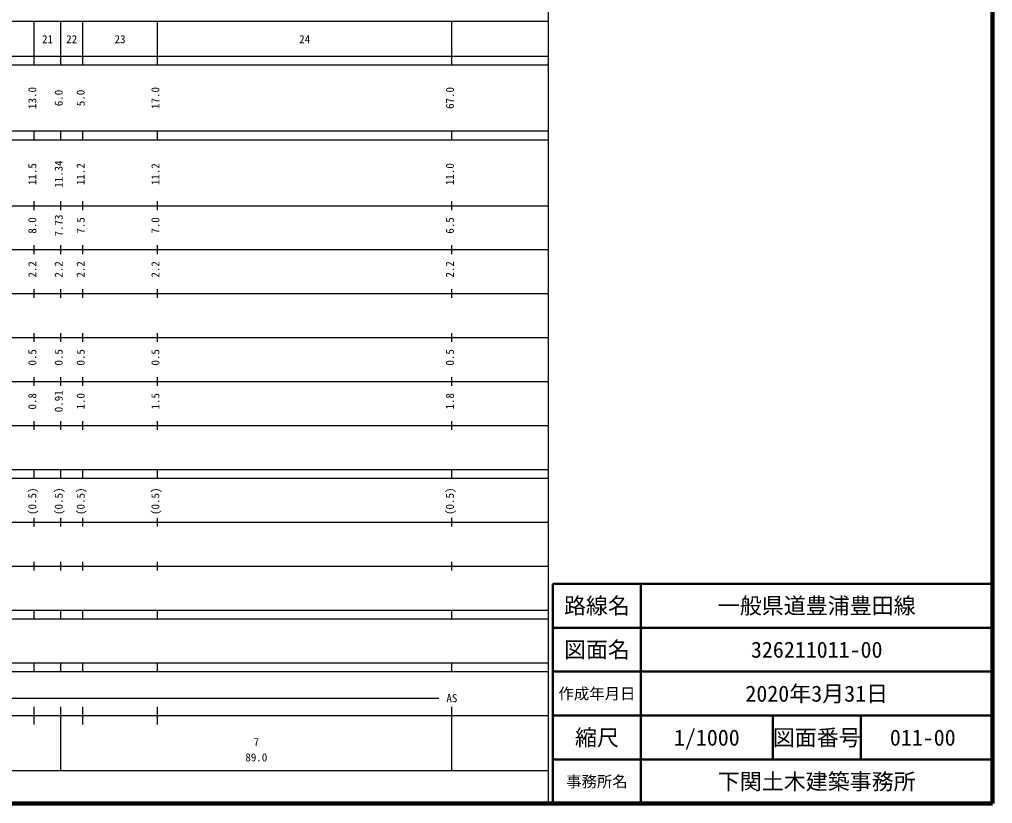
# Model space of a CAD drawing. Units: millimetres on the paper, enlarged 1000 times. Extents: x 40000 to 680000, y 20000 to 380000.
# Drawn here: x 458617 to 680000, y 20000 to 198357 of the extents above; entities that cross this region are included whole.
import ezdxf
from ezdxf.enums import TextEntityAlignment as Align

# ---------------------------------------------------------------- set-up
doc = ezdxf.new("R2010")
doc.units = ezdxf.units.MM
doc.header["$LTSCALE"] = 1000
for name, color, linetype, lineweight in [('M-TTL', 2, 'Continuous', 140), ('M-TTL-BAND', 7, 'Continuous', 25), ('M-TTL-FRAM', 2, 'Continuous', 50), ('M-TTL-LINE', 7, 'Continuous', 50)]:
    doc.layers.add(name, color=color, linetype=linetype, lineweight=lineweight)
doc.layers.add('M-TTL-TXT', color=7, linetype='Continuous')
doc.styles.add('ＭＳ ゴシック', font='')
doc.styles.get('ＭＳ ゴシック').set_extended_font_data('MS Gothic')

msp = doc.modelspace()

# ---------------------------------------------------------------- linework, layer by layer
at = {"layer": 'M-TTL'}
for p, q in [((680000, 20000), (680000, 380000)), ((40000, 20000), (680000, 20000))]:
    msp.add_line(p, q, dxfattribs=at)
at = {"layer": 'M-TTL-BAND'}
for p, q in [((579000, 20000), (579000, 370000)), ((68000, 198000), (579000, 198000)), ((462000, 188000), (462000, 198000)), ((468000, 188000), (468000, 198000)), ((473000, 188000), (473000, 198000)), ((490000, 188000), (490000, 198000)), ((557000, 188000), (557000, 198000)), ((40000, 190000), (579000, 190000)), ((40000, 188000), (579000, 188000)), ((40000, 173000), (579000, 173000)), ((462000, 171000), (462000, 173000)), ((468000, 171000), (468000, 173000)), ((473000, 171000), (473000, 173000)), ((490000, 171000), (490000, 173000)), ((557000, 171000), (557000, 173000)), ((40000, 171000), (579000, 171000)), ((40000, 156000), (579000, 156000)), ((462000, 155000), (462000, 157000)), ((468000, 155000), (468000, 157000)), ((473000, 155000), (473000, 157000)), ((490000, 155000), (490000, 157000)), ((557000, 155000), (557000, 157000)), ((462000, 145000), (462000, 147000)), ((468000, 145000), (468000, 147000)), ((473000, 145000), (473000, 147000)), ((490000, 145000), (490000, 147000)), ((557000, 145000), (557000, 147000)), ((46000, 146000), (579000, 146000)), ((52000, 136000), (579000, 136000)), ((462000, 135000), (462000, 137000)), ((468000, 135000), (468000, 137000)), ((473000, 135000), (473000, 137000)), ((490000, 135000), (490000, 137000)), ((557000, 135000), (557000, 137000)), ((462000, 125000), (462000, 127000)), ((468000, 125000), (468000, 127000)), ((473000, 125000), (473000, 127000)), ((490000, 125000), (490000, 127000)), ((557000, 125000), (557000, 127000)), ((46000, 126000), (579000, 126000)), ((52000, 116000), (579000, 116000)), ((462000, 115000), (462000, 117000)), ((468000, 115000), (468000, 117000)), ((473000, 115000), (473000, 117000)), ((490000, 115000), (490000, 117000)), ((557000, 115000), (557000, 117000)), ((462000, 105000), (462000, 107000)), ((468000, 105000), (468000, 107000)), ((473000, 105000), (473000, 107000)), ((490000, 105000), (490000, 107000)), ((557000, 105000), (557000, 107000)), ((46000, 106000), (579000, 106000)), ((40000, 96000), (579000, 96000)), ((462000, 94000), (462000, 96000)), ((468000, 94000), (468000, 96000)), ((473000, 94000), (473000, 96000)), ((490000, 94000), (490000, 96000)), ((557000, 94000), (557000, 96000)), ((40000, 94000), (579000, 94000)), ((462000, 83000), (462000, 85000)), ((468000, 83000), (468000, 85000)), ((473000, 83000), (473000, 85000)), ((490000, 83000), (490000, 85000)), ((557000, 83000), (557000, 85000)), ((49000, 84000), (579000, 84000)), ((40000, 74000), (579000, 74000)), ((462000, 73000), (462000, 75000)), ((468000, 73000), (468000, 75000)), ((473000, 73000), (473000, 75000)), ((490000, 73000), (490000, 75000)), ((557000, 73000), (557000, 75000)), ((40000, 64000), (579000, 64000)), ((40000, 62000), (579000, 62000)), ((462000, 62000), (462000, 64000)), ((468000, 62000), (468000, 64000)), ((473000, 62000), (473000, 64000)), ((490000, 62000), (490000, 64000)), ((557000, 62000), (557000, 64000)), ((40000, 52000), (579000, 52000)), ((462000, 50000), (462000, 52000)), ((468000, 50000), (468000, 52000)), ((473000, 50000), (473000, 52000)), ((490000, 50000), (490000, 52000)), ((557000, 50000), (557000, 52000)), ((40000, 50000), (579000, 50000)), ((71000, 44000), (554000, 44000)), ((40000, 40000), (579000, 40000)), ((462000, 38000), (462000, 42000)), ((468000, 27500), (468000, 42000)), ((473000, 38000), (473000, 42000)), ((490000, 38000), (490000, 42000)), ((557000, 27500), (557000, 42000)), ((68000, 27500), (579000, 27500))]:
    msp.add_line(p, q, dxfattribs=at)
at = {"layer": 'M-TTL-FRAM'}
for p, q in [((680000, 70000), (580000, 70000)), ((580000, 70000), (580000, 20000))]:
    msp.add_line(p, q, dxfattribs=at)
at = {"layer": 'M-TTL-LINE'}
for p, q in [((600000, 70000), (600000, 20000)), ((680000, 60000), (580000, 60000)), ((680000, 50000), (580000, 50000)), ((680000, 40000), (580000, 40000)), ((630000, 40000), (630000, 30000)), ((650000, 40000), (650000, 30000)), ((680000, 30000), (580000, 30000))]:
    msp.add_line(p, q, dxfattribs=at)

# ---------------------------------------------------------------- texts
at = {"layer": 'M-TTL-BAND', "style": 'ＭＳ ゴシック'}
for s, p in [('21', (465000, 192405)), ('22', (470500, 192405)), ('23', (481500, 192405)), ('24', (523500, 192405)), ('AS', (557000, 42500)), ('7', (512500, 32523)), ('89.0', (512500, 29033))]:
    msp.add_text(s, height=1833, dxfattribs=at).set_placement(p, align=Align.BOTTOM_CENTER)
for s, p in [('13.0', (463000, 180500)), ('6.0', (469000, 180500)), ('5.0', (474000, 180500)), ('17.0', (491000, 180500)), ('67.0', (558000, 180500)), ('11.34', (469000, 163174)), ('11.5', (463000, 163174)), ('11.2', (474000, 163174)), ('11.2', (491000, 163174)), ('11.0', (558000, 163174)), ('8.0', (463000, 151500)), ('7.73', (469000, 151500)), ('7.5', (474000, 151500)), ('7.0', (491000, 151500)), ('6.5', (558000, 151500)), ('2.2', (463000, 141500)), ('2.2', (469000, 141500)), ('2.2', (474000, 141500)), ('2.2', (491000, 141500)), ('2.2', (558000, 141500)), ('0.5', (463000, 121500)), ('0.5', (469000, 121500)), ('0.5', (474000, 121500)), ('0.5', (491000, 121500)), ('0.5', (558000, 121500)), ('0.8', (463000, 111500)), ('0.91', (469000, 111500)), ('1.0', (474000, 111500)), ('1.5', (491000, 111500)), ('1.8', (558000, 111500)), ('(0.5)', (463000, 88764)), ('(0.5)', (469000, 88764)), ('(0.5)', (474000, 88764)), ('(0.5)', (491000, 88764)), ('(0.5)', (558000, 88764))]:
    msp.add_text(s, height=1833, rotation=90, dxfattribs=at).set_placement(p, align=Align.BOTTOM_CENTER)
at = {"layer": 'M-TTL-TXT', "style": 'ＭＳ ゴシック'}
for s, height, p in [('路線名', 3666, (590000, 65000)), ('路線名', 3666, (590000, 65000)), ('一般県道豊浦豊田線', 3666, (640000, 65000)), ('図面名', 3666, (590000, 55000)), ('図面名', 3666, (590000, 55000)), ('326211011-00', 3666, (640000, 55000)), ('作成年月日', 2566, (590000, 45000)), ('作成年月日', 2566, (590000, 45000)), ('2020年3月31日', 3666, (640000, 45000)), ('縮尺', 3666, (590000, 35000)), ('縮尺', 3666, (590000, 35000)), ('1/1000', 3666, (615000, 35000)), ('図面番号', 3666, (640000, 35000)), ('図面番号', 3666, (640000, 35000)), ('011-00', 3666, (664125, 35000)), ('事務所名', 2566, (590000, 25000)), ('事務所名', 2566, (590000, 25000)), ('下関土木建築事務所', 3666, (640000, 25000))]:
    msp.add_text(s, height=height, dxfattribs=at).set_placement(p, align=Align.MIDDLE_CENTER)

doc.saveas('drawing.dxf')
